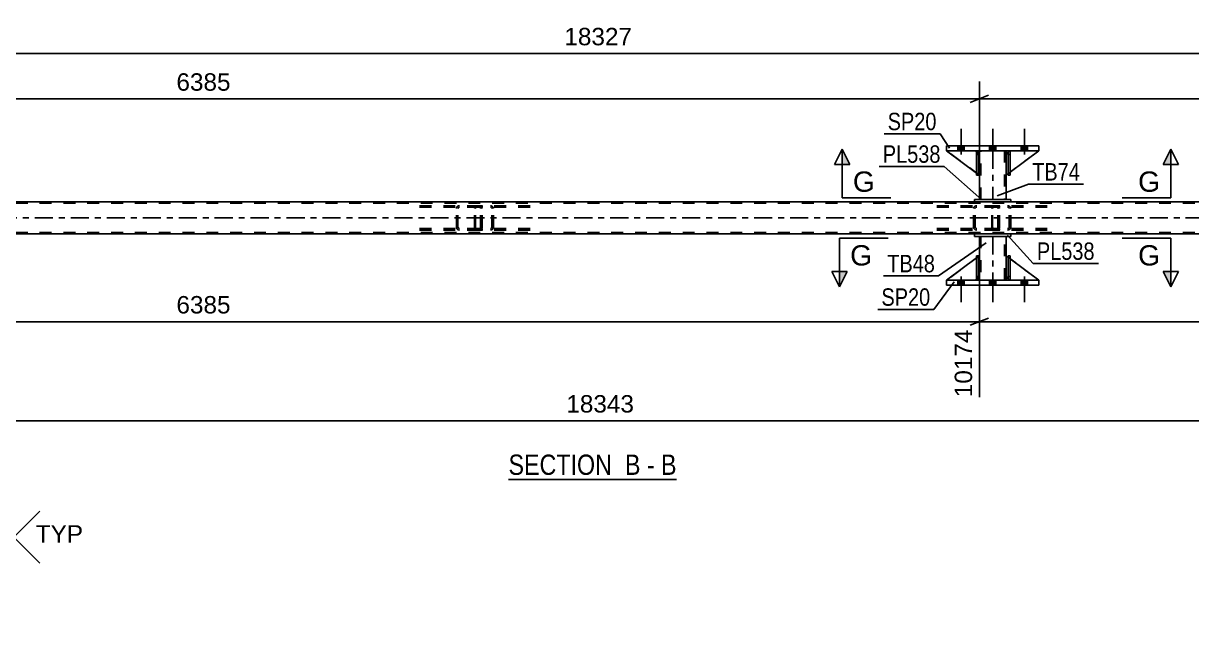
# Model space of a CAD drawing. Header units: millimetres. Extents: x 0 to 841, y 0 to 594.
# Drawn here: x 337.6 to 529.9, y 169.2 to 269.6 of the extents above; entities that cross this region are included whole.
import ezdxf

# ---------------------------------------------------------------- set-up
doc = ezdxf.new("R2010")
doc.units = ezdxf.units.MM
doc.linetypes.add('DXK_LINE_DOT2', pattern=[3.9198, 1.9599, -1.9599])
doc.linetypes.add('DXK_LINE_DOT3', pattern=[5.9187, 2.979, -0.9799, 0.9799, -0.9799])
doc.styles.add('Arial', font='ARIAL.TTF', dxfattribs={"height": 0.2})
doc.styles.add('Arial Narrow', font='ARIALN.TTF', dxfattribs={"height": 0.2})

# ---------------------------------------------------------------- blocks, each defined once
blk = doc.blocks.new('Unknown-318465270-17 - 3923')
at = {"color": 6, "linetype": 'Continuous'}
blk.add_line((417.48, 194.56), (445.13, 194.56), dxfattribs=at)
at = {"color": 0, "linetype": 'Continuous'}
for points in [[(435.59, 195.31), (435.59, 198.81), (417.48, 198.81), (417.48, 195.31)], [(439.19, 195.31), (439.19, 198.81), (436.64, 198.81), (436.64, 195.31)], [(441.52, 195.31), (441.52, 198.81), (440.24, 198.81), (440.24, 195.31)], [(445.13, 195.31), (445.13, 198.81), (442.57, 198.81), (442.57, 195.31)]]:
    blk.add_wipeout(points, dxfattribs=at)
at = {"color": 7, "linetype": 'Continuous', "style": 'Arial Narrow'}
for s, p in [('SECTION ', (417.48, 195.31)), ('B', (436.64, 195.31)), ('B', (442.57, 195.31)), ('-', (440.24, 195.31))]:
    blk.add_text(s, height=3.34, dxfattribs=at).set_placement(p)
blk = doc.blocks.new('Part-318465270-4009 - 3923')
at = {"color": 7, "linetype": 'DXK_LINE_DOT2'}
for p, q in [((494.97, 244.61), (489.57, 248.61)), ((489.57, 248.61), (494.37, 248.61)), ((494.37, 248.61), (494.97, 248.01)), ((494.97, 248.01), (494.37, 248.61)), ((494.97, 248.01), (494.97, 244.61)), ((494.97, 248.01), (494.97, 248.01)), ((494.97, 248.01), (494.97, 244.61))]:
    blk.add_line(p, q, dxfattribs=at)
blk = doc.blocks.new('Part-318465270-3930 - 3923')
at = {"color": 7, "linetype": 'DXK_LINE_DOT2'}
for p, q in [((412.64, 239.57), (401.78, 239.57)), ((412.64, 239.33), (401.78, 239.33)), ((408.93, 239.27), (408.89, 239.09)), ((408.89, 236.05), (408.89, 239.09)), ((409.15, 239.09), (409.17, 239.18)), ((409.15, 236.05), (409.15, 239.09)), ((409.17, 239.18), (409.22, 239.26)), ((409.4, 239.57), (409.21, 239.53)), ((409.22, 239.26), (409.3, 239.31)), ((409.3, 239.31), (409.4, 239.33)), ((412.83, 239.53), (412.64, 239.57)), ((412.64, 239.33), (412.74, 239.31)), ((412.74, 239.31), (412.82, 239.26)), ((412.82, 239.26), (412.87, 239.18)), ((412.87, 239.18), (412.89, 239.09)), ((412.89, 236.05), (412.89, 239.09)), ((413.15, 239.09), (413.11, 239.27)), ((413.15, 236.05), (413.15, 239.09)), ((412.64, 235.81), (401.78, 235.81)), ((412.64, 235.57), (401.78, 235.57)), ((408.89, 236.05), (408.93, 235.86)), ((409.17, 235.96), (409.15, 236.05)), ((409.22, 235.88), (409.17, 235.96)), ((409.21, 235.6), (409.4, 235.57)), ((409.3, 235.83), (409.22, 235.88)), ((409.4, 235.81), (409.3, 235.83)), ((412.74, 235.83), (412.64, 235.81)), ((412.64, 235.57), (412.83, 235.6)), ((412.82, 235.88), (412.74, 235.83)), ((412.87, 235.96), (412.82, 235.88)), ((412.89, 236.05), (412.87, 235.96)), ((413.11, 235.86), (413.15, 236.05))]:
    blk.add_line(p, q, dxfattribs=at)
for centre, start, end in [((409.38, 239.07), 110.7583, 155.68), ((412.66, 239.07), 24.32, 69.2417), ((409.38, 236.07), 204.32, 249.2417), ((412.66, 236.07), 290.7583, 335.68)]:
    blk.add_arc(centre, 0.496, start, end, dxfattribs=at)
blk = doc.blocks.new('Bolt-318465270-3941 - 3923')
at = {"linetype": 'Continuous'}
for points in [[(492.49, 249.41), (491.45, 249.41), (491.45, 248.61), (492.49, 248.61)], [(492.49, 249.41), (491.45, 249.41), (491.45, 248.61), (492.49, 248.61)], [(492.49, 249.41), (491.45, 249.41), (491.45, 248.61), (492.49, 248.61)], [(497.69, 249.41), (496.65, 249.41), (496.65, 248.61), (497.69, 248.61)], [(497.69, 249.41), (496.65, 249.41), (496.65, 248.61), (497.69, 248.61)], [(502.89, 249.41), (501.85, 249.41), (501.85, 248.61), (502.89, 248.61)], [(502.89, 249.41), (501.85, 249.41), (501.85, 248.61), (502.89, 248.61)], [(502.89, 249.41), (501.85, 249.41), (501.85, 248.61), (502.89, 248.61)]]:
    blk.add_hatch(color=1, dxfattribs=at).paths.add_polyline_path(points)
at = {"color": 1, "linetype": 'Continuous'}
for p, q in [((491.97, 248.01), (491.97, 252.21)), ((491.97, 248.01), (491.97, 252.21)), ((491.97, 248.01), (491.97, 252.21)), ((497.17, 248.01), (497.17, 252.21)), ((497.17, 248.01), (497.17, 252.21)), ((502.37, 248.01), (502.37, 252.21)), ((502.37, 248.01), (502.37, 252.21)), ((502.37, 248.01), (502.37, 252.21)), ((491.45, 248.61), (491.45, 249.41)), ((491.45, 248.61), (491.45, 249.41)), ((491.45, 248.61), (491.45, 249.41)), ((492.49, 248.61), (492.49, 249.41)), ((492.49, 248.61), (492.49, 249.41)), ((492.49, 248.61), (492.49, 249.41)), ((496.65, 248.61), (496.65, 249.41)), ((496.65, 248.61), (496.65, 249.41)), ((497.69, 248.61), (497.69, 249.41)), ((497.69, 248.61), (497.69, 249.41)), ((501.85, 248.61), (501.85, 249.41)), ((501.85, 248.61), (501.85, 249.41)), ((501.85, 248.61), (501.85, 249.41)), ((502.89, 248.61), (502.89, 249.41)), ((502.89, 248.61), (502.89, 249.41)), ((502.89, 248.61), (502.89, 249.41))]:
    blk.add_line(p, q, dxfattribs=at)
blk = doc.blocks.new('Part-318465270-4006 - 3923')
at = {"color": 2, "linetype": 'Continuous'}
for p, q in [((102.77, 240.21), (761.69, 240.21)), ((102.77, 234.93), (761.69, 234.93))]:
    blk.add_line(p, q, dxfattribs=at)
at = {"color": 7, "linetype": 'DXK_LINE_DOT2'}
for p, q in [((761.69, 239.97), (102.77, 239.97)), ((761.69, 235.17), (102.77, 235.17))]:
    blk.add_line(p, q, dxfattribs=at)
at = {"color": 7, "linetype": 'DXK_LINE_DOT3'}
blk.add_line((102.77, 237.57), (761.69, 237.57), dxfattribs=at)
blk = doc.blocks.new('Bolt-318465270-3942 - 3923')
at = {"linetype": 'Continuous'}
for points in [[(491.45, 226.53), (492.49, 226.53), (492.49, 227.33), (491.45, 227.33)], [(491.45, 226.53), (492.49, 226.53), (492.49, 227.33), (491.45, 227.33)], [(491.45, 226.53), (492.49, 226.53), (492.49, 227.33), (491.45, 227.33)], [(496.65, 226.53), (497.69, 226.53), (497.69, 227.33), (496.65, 227.33)], [(496.65, 226.53), (497.69, 226.53), (497.69, 227.33), (496.65, 227.33)], [(501.85, 226.53), (502.89, 226.53), (502.89, 227.33), (501.85, 227.33)], [(501.85, 226.53), (502.89, 226.53), (502.89, 227.33), (501.85, 227.33)], [(501.85, 226.53), (502.89, 226.53), (502.89, 227.33), (501.85, 227.33)]]:
    blk.add_hatch(color=1, dxfattribs=at).paths.add_polyline_path(points)
at = {"color": 1, "linetype": 'Continuous'}
for p, q in [((491.45, 227.33), (491.45, 226.53)), ((491.45, 227.33), (491.45, 226.53)), ((491.45, 227.33), (491.45, 226.53)), ((491.97, 227.93), (491.97, 223.73)), ((491.97, 227.93), (491.97, 223.73)), ((491.97, 227.93), (491.97, 223.73)), ((492.49, 227.33), (492.49, 226.53)), ((492.49, 227.33), (492.49, 226.53)), ((492.49, 227.33), (492.49, 226.53)), ((496.65, 227.33), (496.65, 226.53)), ((496.65, 227.33), (496.65, 226.53)), ((497.17, 227.93), (497.17, 223.73)), ((497.17, 227.93), (497.17, 223.73)), ((497.69, 227.33), (497.69, 226.53)), ((497.69, 227.33), (497.69, 226.53)), ((501.85, 227.33), (501.85, 226.53)), ((501.85, 227.33), (501.85, 226.53)), ((501.85, 227.33), (501.85, 226.53)), ((502.37, 227.93), (502.37, 223.73)), ((502.37, 227.93), (502.37, 223.73)), ((502.37, 227.93), (502.37, 223.73)), ((502.89, 227.33), (502.89, 226.53)), ((502.89, 227.33), (502.89, 226.53)), ((502.89, 227.33), (502.89, 226.53))]:
    blk.add_line(p, q, dxfattribs=at)
blk = doc.blocks.new('Part-318465270-4007 - 3923')
at = {"color": 7, "linetype": 'DXK_LINE_DOT2'}
for p, q in [((499.97, 248.61), (499.37, 248.01)), ((499.37, 244.61), (504.77, 248.61)), ((504.77, 248.61), (499.97, 248.61)), ((499.37, 248.01), (499.37, 244.61))]:
    blk.add_line(p, q, dxfattribs=at)
blk = doc.blocks.new('Part-318465270-4166 - 3923')
at = {"color": 7, "linetype": 'DXK_LINE_DOT2'}
for p, q in [((497.77, 239.57), (486.92, 239.57)), ((497.77, 239.33), (486.92, 239.33)), ((494.06, 239.27), (494.03, 239.09)), ((494.03, 236.05), (494.03, 239.09)), ((494.28, 239.09), (494.3, 239.18)), ((494.28, 236.05), (494.28, 239.09)), ((494.3, 239.18), (494.36, 239.26)), ((494.54, 239.57), (494.34, 239.53)), ((494.36, 239.26), (494.44, 239.31)), ((494.44, 239.31), (494.54, 239.33)), ((497.97, 239.53), (497.77, 239.57)), ((497.77, 239.33), (497.87, 239.31)), ((497.87, 239.31), (497.95, 239.26)), ((497.95, 239.26), (498.01, 239.18)), ((498.01, 239.18), (498.03, 239.09)), ((498.03, 236.05), (498.03, 239.09)), ((498.28, 239.09), (498.24, 239.27)), ((498.28, 236.05), (498.28, 239.09)), ((497.77, 235.81), (486.92, 235.81)), ((497.77, 235.57), (486.92, 235.57)), ((494.03, 236.05), (494.06, 235.86)), ((494.3, 235.96), (494.28, 236.05)), ((494.36, 235.88), (494.3, 235.96)), ((494.34, 235.6), (494.54, 235.57)), ((494.44, 235.83), (494.36, 235.88)), ((494.54, 235.81), (494.44, 235.83)), ((497.87, 235.83), (497.77, 235.81)), ((497.77, 235.57), (497.97, 235.6)), ((497.95, 235.88), (497.87, 235.83)), ((498.01, 235.96), (497.95, 235.88)), ((498.03, 236.05), (498.01, 235.96)), ((498.24, 235.86), (498.28, 236.05))]:
    blk.add_line(p, q, dxfattribs=at)
for centre, start, end in [((494.52, 239.07), 110.7583, 155.68), ((497.79, 239.07), 24.32, 69.2417), ((494.52, 236.07), 204.32, 249.2417), ((497.79, 236.07), 290.7583, 335.68)]:
    blk.add_arc(centre, 0.496, start, end, dxfattribs=at)
blk = doc.blocks.new('Part-318465270-4008 - 3923')
at = {"color": 2, "linetype": 'Continuous'}
for p, q in [((499.72, 248.36), (499.37, 248.01)), ((504.77, 248.61), (500.04, 245.11)), ((499.37, 248.01), (499.37, 244.61)), ((499.37, 244.61), (499.72, 244.87))]:
    blk.add_line(p, q, dxfattribs=at)
at = {"color": 7, "linetype": 'DXK_LINE_DOT2'}
for p, q in [((499.97, 248.61), (499.72, 248.36)), ((504.77, 248.61), (499.97, 248.61)), ((504.77, 248.61), (504.77, 248.61)), ((504.77, 248.61), (504.77, 248.61)), ((500.04, 245.11), (499.72, 244.87))]:
    blk.add_line(p, q, dxfattribs=at)
blk = doc.blocks.new('Part-318465270-4033 - 3923')
at = {"color": 2, "linetype": 'Continuous'}
for p, q in [((494.52, 227.33), (494.52, 231.33)), ((494.52, 231.33), (494.84, 231.33)), ((494.84, 227.33), (494.84, 231.33)), ((494.52, 227.33), (494.52, 227.33)), ((494.84, 227.33), (494.52, 227.33))]:
    blk.add_line(p, q, dxfattribs=at)
at = {"color": 7, "linetype": 'DXK_LINE_DOT2'}
for p, q in [((494.52, 231.33), (494.52, 227.93)), ((494.84, 227.93), (494.84, 231.33)), ((494.52, 227.93), (494.52, 227.33)), ((494.52, 227.93), (494.84, 227.93)), ((494.52, 227.33), (494.52, 227.33)), ((494.52, 227.33), (494.52, 227.33)), ((494.84, 227.33), (494.84, 227.93)), ((494.84, 227.33), (494.84, 227.33))]:
    blk.add_line(p, q, dxfattribs=at)
blk = doc.blocks.new('Part-318465270-4010 - 3923')
at = {"color": 2, "linetype": 'Continuous'}
for p, q in [((494.52, 244.94), (489.57, 248.61)), ((494.52, 248.45), (494.37, 248.61)), ((494.97, 248.01), (494.84, 248.13)), ((494.97, 248.01), (494.97, 248.01)), ((494.97, 244.61), (494.97, 248.01)), ((494.84, 244.7), (494.97, 244.61)), ((494.97, 244.61), (494.97, 244.61))]:
    blk.add_line(p, q, dxfattribs=at)
at = {"color": 7, "linetype": 'DXK_LINE_DOT2'}
for p, q in [((494.37, 248.61), (489.57, 248.61)), ((489.57, 248.61), (489.57, 248.61)), ((494.37, 248.61), (494.97, 248.01)), ((494.84, 248.13), (494.52, 248.45)), ((494.97, 248.01), (494.97, 244.61)), ((494.84, 244.7), (494.52, 244.94))]:
    blk.add_line(p, q, dxfattribs=at)
blk = doc.blocks.new('Part-318465270-4011 - 3923')
at = {"color": 7, "linetype": 'DXK_LINE_DOT2'}
for p, q in [((499.72, 248.01), (499.72, 248.61)), ((499.72, 248.61), (499.72, 248.61)), ((499.72, 248.61), (499.72, 244.61)), ((499.72, 248.61), (500.04, 248.61)), ((500.04, 248.61), (500.04, 248.01)), ((500.04, 244.61), (500.04, 248.61)), ((499.72, 244.61), (499.72, 248.01)), ((499.72, 248.01), (500.04, 248.01)), ((500.04, 248.01), (500.04, 244.61)), ((499.72, 244.61), (500.04, 244.61))]:
    blk.add_line(p, q, dxfattribs=at)
blk = doc.blocks.new('Part-318465270-4012 - 3923')
at = {"color": 7, "linetype": 'DXK_LINE_DOT2'}
for p, q in [((494.52, 248.01), (494.52, 248.61)), ((494.52, 248.61), (494.52, 248.61)), ((494.52, 248.61), (494.52, 244.61)), ((494.52, 248.61), (494.84, 248.61)), ((494.84, 248.61), (494.84, 248.01)), ((494.84, 244.61), (494.84, 248.61)), ((494.52, 244.61), (494.52, 248.01)), ((494.52, 248.01), (494.84, 248.01)), ((494.84, 248.01), (494.84, 244.61)), ((494.52, 244.61), (494.84, 244.61))]:
    blk.add_line(p, q, dxfattribs=at)
blk = doc.blocks.new('Part-318465270-4029 - 3923')
at = {"color": 2, "linetype": 'Continuous'}
for p, q in [((494.52, 231), (489.57, 227.33)), ((494.97, 231.33), (494.84, 231.23)), ((494.97, 227.93), (494.97, 231.33)), ((494.52, 227.48), (494.37, 227.33)), ((494.97, 227.93), (494.84, 227.8)), ((494.97, 227.93), (494.97, 227.93))]:
    blk.add_line(p, q, dxfattribs=at)
at = {"color": 7, "linetype": 'DXK_LINE_DOT2'}
for p, q in [((494.84, 231.23), (494.52, 231)), ((494.97, 227.93), (494.97, 231.33)), ((489.57, 227.33), (489.57, 227.33)), ((489.57, 227.33), (494.37, 227.33)), ((494.97, 227.93), (494.37, 227.33)), ((494.84, 227.8), (494.52, 227.48))]:
    blk.add_line(p, q, dxfattribs=at)
blk = doc.blocks.new('Part-318465270-4030 - 3923')
at = {"color": 7, "linetype": 'DXK_LINE_DOT2'}
for p, q in [((500.04, 231.33), (499.72, 231.33)), ((499.72, 227.93), (499.72, 231.33)), ((499.72, 231.33), (499.72, 227.33)), ((500.04, 231.33), (500.04, 227.93)), ((500.04, 227.33), (500.04, 231.33)), ((500.04, 227.93), (499.72, 227.93)), ((499.72, 227.33), (499.72, 227.93)), ((500.04, 227.33), (499.72, 227.33)), ((500.04, 227.93), (500.04, 227.33)), ((500.04, 227.33), (500.04, 227.33))]:
    blk.add_line(p, q, dxfattribs=at)
blk = doc.blocks.new('Part-318465270-4031 - 3923')
at = {"color": 7, "linetype": 'DXK_LINE_DOT2'}
for p, q in [((494.52, 231.33), (494.84, 231.33)), ((494.52, 227.93), (494.52, 231.33)), ((494.52, 231.33), (494.52, 227.33)), ((494.84, 231.33), (494.84, 227.93)), ((494.84, 227.33), (494.84, 231.23)), ((494.84, 227.93), (494.52, 227.93)), ((494.52, 227.33), (494.52, 227.93)), ((494.84, 227.33), (494.52, 227.33)), ((494.84, 227.93), (494.84, 227.33)), ((494.84, 227.33), (494.84, 227.33))]:
    blk.add_line(p, q, dxfattribs=at)
blk = doc.blocks.new('Part-318465270-4032 - 3923')
at = {"color": 2, "linetype": 'Continuous'}
for p, q in [((499.72, 227.33), (499.72, 231.33)), ((499.72, 231.33), (500.04, 231.33)), ((500.04, 227.33), (500.04, 231.33)), ((499.72, 227.33), (499.72, 227.33)), ((500.04, 227.33), (499.72, 227.33))]:
    blk.add_line(p, q, dxfattribs=at)
at = {"color": 7, "linetype": 'DXK_LINE_DOT2'}
for p, q in [((499.72, 231.33), (499.72, 227.93)), ((500.04, 227.93), (500.04, 231.33)), ((499.72, 227.93), (499.72, 227.33)), ((499.72, 227.93), (500.04, 227.93)), ((499.72, 227.33), (499.72, 227.33)), ((499.72, 227.33), (499.72, 227.33)), ((500.04, 227.33), (500.04, 227.93)), ((500.04, 227.33), (500.04, 227.33))]:
    blk.add_line(p, q, dxfattribs=at)
blk = doc.blocks.new('Part-318465270-4038 - 3923')
at = {"color": 2, "linetype": 'Continuous'}
for p, q in [((494.97, 231.33), (494.97, 234.53)), ((499.37, 231.33), (499.37, 234.53)), ((494.97, 227.33), (494.97, 227.93)), ((499.37, 227.93), (499.37, 227.33))]:
    blk.add_line(p, q, dxfattribs=at)
at = {"color": 7, "linetype": 'DXK_LINE_DOT2'}
for p, q in [((499.37, 234.53), (494.97, 234.53)), ((495.21, 234.53), (495.21, 227.33)), ((499.13, 227.33), (499.13, 234.53)), ((494.97, 227.93), (494.97, 231.33)), ((499.37, 227.93), (499.37, 231.33)), ((499.37, 227.33), (494.97, 227.33))]:
    blk.add_line(p, q, dxfattribs=at)
at = {"color": 7, "linetype": 'DXK_LINE_DOT3'}
blk.add_line((497.17, 234.53), (497.17, 227.33), dxfattribs=at)
blk = doc.blocks.new('Part-318465270-4043 - 3923')
at = {"color": 2, "linetype": 'Continuous'}
for p, q in [((500.17, 234.93), (494.17, 234.93)), ((494.17, 234.93), (494.17, 234.53)), ((500.17, 234.93), (500.17, 234.53)), ((500.17, 234.53), (494.17, 234.53))]:
    blk.add_line(p, q, dxfattribs=at)
blk = doc.blocks.new('Part-318465270-4048 - 3923')
at = {"color": 2, "linetype": 'Continuous'}
for p, q in [((500.17, 240.61), (494.17, 240.61)), ((494.17, 240.61), (494.17, 240.21)), ((500.17, 240.61), (500.17, 240.21)), ((500.17, 240.21), (494.17, 240.21))]:
    blk.add_line(p, q, dxfattribs=at)
blk = doc.blocks.new('Part-318465270-4131 - 3923')
at = {"color": 2, "linetype": 'Continuous'}
for p, q in [((489.57, 248.61), (489.57, 249.41)), ((489.57, 249.41), (504.77, 249.41)), ((504.77, 248.61), (489.57, 248.61)), ((504.77, 249.41), (504.77, 248.61))]:
    blk.add_line(p, q, dxfattribs=at)
blk = doc.blocks.new('Part-318465270-4136 - 3923')
at = {"color": 2, "linetype": 'Continuous'}
for p, q in [((489.57, 227.33), (489.57, 227.33)), ((489.57, 226.53), (489.57, 227.33)), ((489.57, 227.33), (504.77, 227.33)), ((504.77, 227.33), (504.77, 227.33)), ((504.77, 227.33), (504.77, 226.53)), ((489.57, 226.53), (489.57, 226.53)), ((504.77, 226.53), (489.57, 226.53)), ((504.77, 226.53), (504.77, 226.53))]:
    blk.add_line(p, q, dxfattribs=at)
at = {"color": 7, "linetype": 'DXK_LINE_DOT2'}
for p, q in [((489.57, 226.53), (489.57, 227.33)), ((504.77, 227.33), (504.77, 226.53))]:
    blk.add_line(p, q, dxfattribs=at)
blk = doc.blocks.new('Part-318465270-4137 - 3923')
at = {"color": 2, "linetype": 'Continuous'}
for p, q in [((500.04, 248.61), (499.72, 248.61)), ((499.72, 248.61), (499.72, 244.61)), ((500.04, 248.61), (500.04, 248.61)), ((500.04, 248.61), (500.04, 244.61)), ((500.04, 244.61), (499.72, 244.61))]:
    blk.add_line(p, q, dxfattribs=at)
at = {"color": 7, "linetype": 'DXK_LINE_DOT2'}
for p, q in [((499.72, 248.61), (499.72, 248.01)), ((499.72, 248.61), (499.72, 248.61)), ((500.04, 248.01), (500.04, 248.61)), ((500.04, 248.61), (500.04, 248.61)), ((500.04, 248.01), (499.72, 248.01)), ((499.72, 248.01), (499.72, 244.61)), ((500.04, 244.61), (500.04, 248.01))]:
    blk.add_line(p, q, dxfattribs=at)
blk = doc.blocks.new('Part-318465270-4138 - 3923')
at = {"color": 2, "linetype": 'Continuous'}
for p, q in [((494.84, 248.61), (494.52, 248.61)), ((494.52, 248.61), (494.52, 244.61)), ((494.84, 248.61), (494.84, 248.61)), ((494.84, 248.61), (494.84, 244.61)), ((494.84, 244.61), (494.52, 244.61))]:
    blk.add_line(p, q, dxfattribs=at)
at = {"color": 7, "linetype": 'DXK_LINE_DOT2'}
for p, q in [((494.52, 248.61), (494.52, 248.01)), ((494.52, 248.61), (494.52, 248.61)), ((494.84, 248.01), (494.84, 248.61)), ((494.84, 248.61), (494.84, 248.61)), ((494.84, 248.01), (494.52, 248.01)), ((494.52, 248.01), (494.52, 244.61)), ((494.84, 244.61), (494.84, 248.01))]:
    blk.add_line(p, q, dxfattribs=at)
blk = doc.blocks.new('Part-318465270-4143 - 3923')
at = {"color": 2, "linetype": 'Continuous'}
for p, q in [((494.97, 248.61), (494.97, 248.01)), ((499.37, 248.61), (499.37, 248.01)), ((494.97, 244.61), (494.97, 240.61)), ((499.37, 244.61), (499.37, 240.61))]:
    blk.add_line(p, q, dxfattribs=at)
at = {"color": 7, "linetype": 'DXK_LINE_DOT2'}
for p, q in [((494.97, 248.61), (499.37, 248.61)), ((495.21, 240.61), (495.21, 248.61)), ((499.13, 248.61), (499.13, 240.61)), ((494.97, 248.01), (494.97, 244.61)), ((499.37, 248.01), (499.37, 244.61)), ((499.37, 240.61), (494.97, 240.61))]:
    blk.add_line(p, q, dxfattribs=at)
at = {"color": 7, "linetype": 'DXK_LINE_DOT3'}
blk.add_line((497.17, 248.61), (497.17, 240.61), dxfattribs=at)
blk = doc.blocks.new('Part-318465270-4144 - 3923')
at = {"color": 7, "linetype": 'DXK_LINE_DOT2'}
for p, q in [((499.37, 227.93), (499.37, 231.33)), ((499.37, 231.33), (504.77, 227.33)), ((499.97, 227.33), (499.37, 227.93)), ((504.77, 227.33), (499.97, 227.33))]:
    blk.add_line(p, q, dxfattribs=at)
blk = doc.blocks.new('Part-318465270-4145 - 3923')
at = {"color": 2, "linetype": 'Continuous'}
for p, q in [((499.37, 227.93), (499.37, 231.33)), ((499.37, 231.33), (499.72, 231.06)), ((504.77, 227.33), (500.04, 230.83)), ((499.72, 227.57), (499.37, 227.93))]:
    blk.add_line(p, q, dxfattribs=at)
at = {"color": 7, "linetype": 'DXK_LINE_DOT2'}
for p, q in [((500.04, 230.83), (499.72, 231.06)), ((499.72, 227.57), (499.97, 227.33)), ((499.97, 227.33), (504.77, 227.33))]:
    blk.add_line(p, q, dxfattribs=at)
blk = doc.blocks.new('Part-318465270-4146 - 3923')
at = {"color": 7, "linetype": 'DXK_LINE_DOT2'}
for p, q in [((494.97, 231.33), (489.57, 227.33)), ((494.97, 227.93), (494.97, 231.33)), ((494.97, 231.33), (494.97, 227.93)), ((489.57, 227.33), (494.37, 227.33)), ((494.37, 227.33), (494.97, 227.93)), ((494.97, 227.93), (494.37, 227.33)), ((494.97, 227.93), (494.97, 227.93))]:
    blk.add_line(p, q, dxfattribs=at)
blk = doc.blocks.new('Part-318465270-4154 - 3923')
at = {"color": 7, "linetype": 'DXK_LINE_DOT2'}
for p, q in [((497.04, 239.27), (497.02, 239.09)), ((497.02, 236.05), (497.02, 239.09)), ((497.1, 239.43), (497.04, 239.27)), ((497.19, 239.53), (497.1, 239.43)), ((497.15, 239.09), (497.17, 239.18)), ((497.15, 236.05), (497.15, 239.09)), ((497.17, 239.18), (497.19, 239.26)), ((497.29, 239.57), (497.19, 239.53)), ((497.19, 239.26), (497.24, 239.31)), ((497.24, 239.31), (497.29, 239.33)), ((506.15, 239.57), (497.29, 239.57)), ((506.15, 239.33), (497.29, 239.33)), ((498.28, 239.33), (498.28, 239.57)), ((499.82, 239.53), (499.62, 239.57)), ((499.62, 239.33), (499.72, 239.31)), ((499.72, 239.31), (499.8, 239.26)), ((499.8, 239.26), (499.86, 239.18)), ((499.86, 239.18), (499.88, 239.09)), ((499.88, 236.05), (499.88, 239.09)), ((500.13, 239.09), (500.09, 239.27)), ((500.13, 236.05), (500.13, 239.09)), ((497.02, 236.05), (497.04, 235.86)), ((497.04, 235.86), (497.1, 235.71)), ((497.1, 235.71), (497.19, 235.6)), ((497.17, 235.96), (497.15, 236.05)), ((497.19, 235.88), (497.17, 235.96)), ((497.24, 235.83), (497.19, 235.88)), ((497.19, 235.6), (497.29, 235.57)), ((497.29, 235.81), (497.24, 235.83)), ((506.15, 235.81), (497.29, 235.81)), ((506.15, 235.57), (497.29, 235.57)), ((498.28, 235.57), (498.28, 235.81)), ((499.72, 235.83), (499.62, 235.81)), ((499.62, 235.57), (499.82, 235.6)), ((499.8, 235.88), (499.72, 235.83)), ((499.86, 235.96), (499.8, 235.88)), ((499.88, 236.05), (499.86, 235.96)), ((500.09, 235.86), (500.13, 236.05))]:
    blk.add_line(p, q, dxfattribs=at)
for centre, start, end in [((499.64, 239.07), 23.8494, 68.8059), ((499.64, 236.06), 291.1941, 336.1506)]:
    blk.add_arc(centre, 0.492, start, end, dxfattribs=at)
blk = doc.blocks.new('Part-318465270-4155 - 3923')
at = {"color": 7, "linetype": 'DXK_LINE_DOT2'}
for p, q in [((411.91, 239.27), (411.89, 239.09)), ((411.89, 236.05), (411.89, 239.09)), ((411.96, 239.43), (411.91, 239.27)), ((412.05, 239.53), (411.96, 239.43)), ((412.02, 239.09), (412.03, 239.18)), ((412.02, 236.05), (412.02, 239.09)), ((412.03, 239.18), (412.06, 239.26)), ((412.16, 239.57), (412.05, 239.53)), ((412.06, 239.26), (412.1, 239.31)), ((412.1, 239.31), (412.16, 239.33)), ((421.02, 239.57), (412.16, 239.57)), ((421.02, 239.33), (412.16, 239.33)), ((413.15, 239.33), (413.15, 239.57)), ((414.68, 239.53), (414.49, 239.57)), ((414.49, 239.33), (414.59, 239.31)), ((414.59, 239.31), (414.67, 239.26)), ((414.67, 239.26), (414.72, 239.18)), ((414.72, 239.18), (414.74, 239.09)), ((414.74, 236.05), (414.74, 239.09)), ((414.99, 239.09), (414.96, 239.27)), ((414.99, 236.05), (414.99, 239.09)), ((411.89, 236.05), (411.91, 235.86)), ((411.91, 235.86), (411.96, 235.71)), ((411.96, 235.71), (412.05, 235.6)), ((412.03, 235.96), (412.02, 236.05)), ((412.06, 235.88), (412.03, 235.96)), ((412.05, 235.6), (412.16, 235.57)), ((412.1, 235.83), (412.06, 235.88)), ((412.16, 235.81), (412.1, 235.83)), ((421.02, 235.81), (412.16, 235.81)), ((421.02, 235.57), (412.16, 235.57)), ((413.15, 235.57), (413.15, 235.81)), ((414.59, 235.83), (414.49, 235.81)), ((414.49, 235.57), (414.68, 235.6)), ((414.67, 235.88), (414.59, 235.83)), ((414.72, 235.96), (414.67, 235.88)), ((414.74, 236.05), (414.72, 235.96)), ((414.96, 235.86), (414.99, 236.05))]:
    blk.add_line(p, q, dxfattribs=at)
for centre, start, end in [((414.51, 239.07), 23.8494, 68.8059), ((414.51, 236.06), 291.1941, 336.1506)]:
    blk.add_arc(centre, 0.492, start, end, dxfattribs=at)
blk = doc.blocks.new('StraightDimension-318465270-4252 - 3923')
at = {"color": 7, "linetype": 'Continuous'}
blk.add_line((94.15, 204.21), (770.95, 204.21), dxfattribs=at)
at = {"color": 0}
blk.add_wipeout([(438.71, 204.96), (438.71, 209.16), (426.39, 209.16), (426.39, 204.96)], dxfattribs=at)
at = {"color": 3, "style": 'Arial'}
blk.add_text('18343', height=2.865, dxfattribs=at).set_placement((426.99, 205.56))
blk = doc.blocks.new('StraightDimension-318465270-4314 - 3923')
at = {"color": 7, "linetype": 'Continuous'}
for p, q in [((494.97, 241.61), (494.97, 259.98)), ((665.23, 241.61), (665.23, 259.98)), ((496.47, 257.73), (493.47, 256.53)), ((663.73, 256.53), (666.73, 257.73)), ((494.97, 257.13), (665.23, 257.13))]:
    blk.add_line(p, q, dxfattribs=at)
at = {"color": 0}
blk.add_wipeout([(585.15, 257.88), (585.15, 262.08), (575.05, 262.08), (575.05, 257.88)], dxfattribs=at)
at = {"color": 3, "style": 'Arial'}
blk.add_text('4257', height=2.865, dxfattribs=at).set_placement((575.65, 258.48))
blk = doc.blocks.new('StraightDimension-318465270-4324 - 3923')
at = {"color": 7, "linetype": 'Continuous'}
for p, q in [((494.97, 241.61), (494.97, 259.98)), ((493.47, 256.53), (496.47, 257.73)), ((239.56, 257.13), (494.97, 257.13))]:
    blk.add_line(p, q, dxfattribs=at)
at = {"color": 0}
blk.add_wipeout([(372.31, 257.88), (372.31, 262.08), (362.22, 262.08), (362.22, 257.88)], dxfattribs=at)
at = {"color": 3, "style": 'Arial'}
blk.add_text('6385', height=2.865, dxfattribs=at).set_placement((362.82, 258.48))
blk = doc.blocks.new('StraightDimension-318465270-4358 - 3923')
at = {"color": 7, "linetype": 'Continuous'}
for p, q in [((494.97, 233.53), (494.97, 208.08)), ((665.23, 233.53), (665.23, 208.08)), ((496.47, 221.1), (493.47, 219.9)), ((494.97, 220.5), (665.23, 220.5)), ((663.73, 219.9), (666.73, 221.1))]:
    blk.add_line(p, q, dxfattribs=at)
at = {"color": 0}
blk.add_wipeout([(585.15, 221.25), (585.15, 225.45), (575.05, 225.45), (575.05, 221.25)], dxfattribs=at)
at = {"color": 0, "linetype": 'Continuous'}
blk.add_wipeout([(664.63, 219.79), (660.43, 219.79), (660.43, 207.48), (664.63, 207.48)], dxfattribs=at)
at = {"color": 3, "style": 'Arial'}
blk.add_text('4257', height=2.865, dxfattribs=at).set_placement((575.65, 221.85))
at = {"color": 3, "linetype": 'Continuous', "style": 'Arial'}
blk.add_text('14430', height=2.865, rotation=90.0002, dxfattribs=at).set_placement((664.03, 208.08))
blk = doc.blocks.new('StraightDimension-318465270-4368 - 3923')
at = {"color": 7, "linetype": 'Continuous'}
for p, q in [((494.97, 233.53), (494.97, 208.08)), ((239.56, 220.5), (494.97, 220.5)), ((493.47, 219.9), (496.47, 221.1))]:
    blk.add_line(p, q, dxfattribs=at)
at = {"color": 0}
blk.add_wipeout([(372.31, 221.25), (372.31, 225.45), (362.22, 225.45), (362.22, 221.25)], dxfattribs=at)
at = {"color": 0, "linetype": 'Continuous'}
blk.add_wipeout([(494.37, 219.79), (490.17, 219.79), (490.17, 207.48), (494.37, 207.48)], dxfattribs=at)
at = {"color": 3, "style": 'Arial'}
blk.add_text('6385', height=2.865, dxfattribs=at).set_placement((362.82, 221.85))
at = {"color": 3, "linetype": 'Continuous', "style": 'Arial'}
blk.add_text('10174', height=2.865, rotation=90.0002, dxfattribs=at).set_placement((493.77, 208.08))
blk = doc.blocks.new('StraightDimension-318465270-7537 - 3923')
at = {"color": 7, "linetype": 'Continuous'}
blk.add_line((94.15, 264.6), (770.31, 264.6), dxfattribs=at)
at = {"color": 0}
blk.add_wipeout([(438.39, 265.35), (438.39, 269.55), (426.07, 269.55), (426.07, 265.35)], dxfattribs=at)
at = {"color": 3, "style": 'Arial'}
blk.add_text('18327', height=2.865, dxfattribs=at).set_placement((426.67, 265.95))
blk = doc.blocks.new('WeldMark-318465270-2833 - 2548')
at = {"linetype": 'Continuous'}
for points in [[(310.69, 171.09), (307.88, 169.8), (309.76, 172.26)], [(316.82, 171.08), (314.35, 169.21), (315.65, 172.02)]]:
    blk.add_hatch(color=30, dxfattribs=at).paths.add_polyline_path(points)
at = {"color": 30, "linetype": 'Continuous'}
for p, q in [((307.88, 169.8), (327.07, 185.07)), ((314.35, 169.21), (327.07, 185.07)), ((327.07, 185.07), (336.07, 185.07))]:
    blk.add_line(p, q, dxfattribs=at)
at = {"color": 3, "linetype": 'Continuous'}
for q in [(334.78, 180.78), (331.36, 180.78)]:
    blk.add_line((331.36, 185.07), q, dxfattribs=at)
for start, end in [(90, 270), (270, 90)]:
    blk.add_arc((327.07, 185.07), 1.5, start, end, dxfattribs=at)
at = {"color": 0, "linetype": 'Continuous'}
blk.add_wipeout([(347.45, 184.17), (347.45, 187.17), (339.67, 187.17), (339.67, 184.17)], dxfattribs=at)
blk.add_wipeout([(347.45, 184.17), (347.45, 187.17), (339.67, 187.17), (339.67, 184.17)], dxfattribs=at)
at = {"color": 3, "linetype": 'Continuous'}
for q in [(340.36, 189.35), (340.36, 180.78)]:
    blk.add_line((336.07, 185.07), q, dxfattribs=at)
at = {"color": 3, "linetype": 'Continuous', "style": 'Arial'}
blk.add_text('TYP', height=2.865, dxfattribs=at).set_placement((339.67, 184.17))
blk = doc.blocks.new('Mark-318465270-4034 - 3923')
at = {"color": 0}
blk.add_wipeout([(487.66, 228.62), (487.66, 231.62), (479.81, 231.62), (479.81, 228.62)], dxfattribs=at)
blk.add_wipeout([(487.66, 228.62), (487.66, 231.62), (479.81, 231.62), (479.81, 228.62)], dxfattribs=at)
at = {"color": 30, "linetype": 'Continuous'}
for p in [(496.08, 233.47), (479.21, 228.02)]:
    blk.add_line(p, (488.26, 228.02), dxfattribs=at)
at = {"color": 3, "style": 'Arial Narrow'}
blk.add_text('TB48', height=2.863, dxfattribs=at).set_placement((479.81, 228.62))
blk = doc.blocks.new('Mark-318465270-4039 - 3923')
at = {"color": 0}
blk.add_wipeout([(513.95, 230.67), (513.95, 233.67), (504.44, 233.67), (504.44, 230.67)], dxfattribs=at)
blk.add_wipeout([(513.95, 230.67), (513.95, 233.67), (504.44, 233.67), (504.44, 230.67)], dxfattribs=at)
at = {"color": 30, "linetype": 'Continuous'}
for p, q in [((499.62, 234.75), (503.84, 230.07)), ((503.84, 230.07), (514.55, 230.07))]:
    blk.add_line(p, q, dxfattribs=at)
at = {"color": 3, "style": 'Arial Narrow'}
blk.add_text('PL538', height=2.863, dxfattribs=at).set_placement((504.44, 230.67))
blk = doc.blocks.new('Mark-318465270-4044 - 3923')
at = {"color": 0}
blk.add_wipeout([(488.59, 246.63), (488.59, 249.63), (479.08, 249.63), (479.08, 246.63)], dxfattribs=at)
blk.add_wipeout([(488.59, 246.63), (488.59, 249.63), (479.08, 249.63), (479.08, 246.63)], dxfattribs=at)
at = {"color": 30, "linetype": 'Continuous'}
for p in [(478.48, 246.03), (495.38, 240.52)]:
    blk.add_line(p, (489.19, 246.03), dxfattribs=at)
at = {"color": 3, "style": 'Arial Narrow'}
blk.add_text('PL538', height=2.863, dxfattribs=at).set_placement((479.08, 246.63))
blk = doc.blocks.new('Mark-318465270-4127 - 3923')
at = {"color": 0}
blk.add_wipeout([(487.92, 251.99), (487.92, 254.99), (479.88, 254.99), (479.88, 251.99)], dxfattribs=at)
blk.add_wipeout([(487.92, 251.99), (487.92, 254.99), (479.88, 254.99), (479.88, 251.99)], dxfattribs=at)
at = {"color": 30, "linetype": 'Continuous'}
for p in [(479.28, 251.39), (490.08, 249.01)]:
    blk.add_line(p, (488.52, 251.39), dxfattribs=at)
at = {"color": 3, "style": 'Arial Narrow'}
blk.add_text('SP20', height=2.863, dxfattribs=at).set_placement((479.88, 251.99))
blk = doc.blocks.new('Mark-318465270-4132 - 3923')
at = {"color": 0}
blk.add_wipeout([(486.89, 223.12), (486.89, 226.12), (478.85, 226.12), (478.85, 223.12)], dxfattribs=at)
blk.add_wipeout([(486.89, 223.12), (486.89, 226.12), (478.85, 226.12), (478.85, 223.12)], dxfattribs=at)
at = {"color": 30, "linetype": 'Continuous'}
for p in [(490.82, 227.05), (478.25, 222.52)]:
    blk.add_line(p, (487.49, 222.52), dxfattribs=at)
at = {"color": 3, "style": 'Arial Narrow'}
blk.add_text('SP20', height=2.863, dxfattribs=at).set_placement((478.85, 223.12))
blk = doc.blocks.new('Mark-318465270-4139 - 3923')
at = {"color": 0}
blk.add_wipeout([(511.51, 243.71), (511.51, 246.71), (503.66, 246.71), (503.66, 243.71)], dxfattribs=at)
blk.add_wipeout([(511.51, 243.71), (511.51, 246.71), (503.66, 246.71), (503.66, 243.71)], dxfattribs=at)
at = {"color": 30, "linetype": 'Continuous'}
for p, q in [((497.89, 241.17), (503.06, 243.11)), ((503.06, 243.11), (512.11, 243.11))]:
    blk.add_line(p, q, dxfattribs=at)
at = {"color": 3, "style": 'Arial Narrow'}
blk.add_text('TB74', height=2.863, dxfattribs=at).set_placement((503.66, 243.71))
blk = doc.blocks.new('SectionMark-318465270-4413 - 3923')
at = {"linetype": 'Continuous'}
for points in [[(473.65, 246.36), (472.4, 246.36), (472.4, 248.86)], [(526.47, 246.36), (525.22, 246.36), (526.47, 248.86)]]:
    blk.add_hatch(color=6, dxfattribs=at).paths.add_polyline_path(points)
at = {"color": 6, "linetype": 'Continuous'}
for p, q in [((471.15, 246.36), (472.4, 248.86)), ((472.4, 240.86), (472.4, 248.86)), ((472.4, 248.86), (473.65, 246.36)), ((526.47, 248.86), (525.22, 246.36)), ((526.47, 240.86), (526.47, 248.86)), ((526.47, 248.86), (527.72, 246.36)), ((473.65, 246.36), (471.15, 246.36)), ((525.22, 246.36), (527.72, 246.36)), ((472.4, 240.86), (480.4, 240.86)), ((526.47, 240.86), (518.47, 240.86))]:
    blk.add_line(p, q, dxfattribs=at)
at = {"color": 0, "linetype": 'Continuous'}
for points in [[(477.78, 241.86), (477.78, 245.36), (474.15, 245.36), (474.15, 241.86)], [(524.72, 241.86), (524.72, 245.36), (521.09, 245.36), (521.09, 241.86)]]:
    blk.add_wipeout(points, dxfattribs=at)
at = {"color": 3, "linetype": 'Continuous', "style": 'Arial'}
for p in [(474.15, 241.86), (521.09, 241.86)]:
    blk.add_text('G', height=3.34, dxfattribs=at).set_placement(p)
blk = doc.blocks.new('SectionMark-318465270-4415 - 3923')
at = {"linetype": 'Continuous'}
for points in [[(471.95, 228.74), (473.2, 228.74), (471.95, 226.24)], [(525.22, 228.74), (526.47, 228.74), (526.47, 226.24)]]:
    blk.add_hatch(color=6, dxfattribs=at).paths.add_polyline_path(points)
at = {"color": 6, "linetype": 'Continuous'}
for p, q in [((471.95, 234.24), (479.95, 234.24)), ((471.95, 234.24), (471.95, 226.24)), ((526.47, 234.24), (518.47, 234.24)), ((526.47, 234.24), (526.47, 226.24)), ((471.95, 226.24), (470.7, 228.74)), ((473.2, 228.74), (470.7, 228.74)), ((471.95, 226.24), (473.2, 228.74)), ((525.22, 228.74), (527.72, 228.74)), ((526.47, 226.24), (525.22, 228.74)), ((527.72, 228.74), (526.47, 226.24))]:
    blk.add_line(p, q, dxfattribs=at)
at = {"color": 0, "linetype": 'Continuous'}
for points in [[(477.33, 229.74), (477.33, 233.24), (473.7, 233.24), (473.7, 229.74)], [(524.72, 229.74), (524.72, 233.24), (521.09, 233.24), (521.09, 229.74)]]:
    blk.add_wipeout(points, dxfattribs=at)
at = {"color": 3, "linetype": 'Continuous', "style": 'Arial'}
for p in [(473.7, 229.74), (521.09, 229.74)]:
    blk.add_text('G', height=3.34, dxfattribs=at).set_placement(p)

msp = doc.modelspace()

# ---------------------------------------------------------------- block references
for name in ['Bolt-318465270-3941 - 3923', 'Part-318465270-4131 - 3923', 'Part-318465270-4009 - 3923', 'Part-318465270-4010 - 3923', 'Part-318465270-4012 - 3923', 'Part-318465270-4138 - 3923', 'Part-318465270-4143 - 3923', 'Part-318465270-4007 - 3923', 'Part-318465270-4008 - 3923', 'Part-318465270-4011 - 3923', 'Part-318465270-4137 - 3923', 'Part-318465270-4048 - 3923', 'Part-318465270-4006 - 3923', 'Part-318465270-3930 - 3923', 'Part-318465270-4155 - 3923', 'Part-318465270-4166 - 3923', 'Part-318465270-4154 - 3923', 'Part-318465270-4043 - 3923', 'Part-318465270-4038 - 3923', 'Part-318465270-4029 - 3923', 'Part-318465270-4146 - 3923', 'Part-318465270-4033 - 3923', 'Part-318465270-4031 - 3923', 'Part-318465270-4144 - 3923', 'Part-318465270-4145 - 3923', 'Part-318465270-4030 - 3923', 'Part-318465270-4032 - 3923', 'Part-318465270-4136 - 3923', 'Bolt-318465270-3942 - 3923', 'Unknown-318465270-17 - 3923', 'WeldMark-318465270-2833 - 2548']:
    msp.add_blockref(name, (0, 0))

# ---------------------------------------------------------------- next in the draw order: block references
msp.add_blockref('StraightDimension-318465270-4252 - 3923', (0, 0))

# ---------------------------------------------------------------- next in the draw order: block references
for name in ['StraightDimension-318465270-4314 - 3923', 'StraightDimension-318465270-4358 - 3923']:
    msp.add_blockref(name, (0, 0))

# ---------------------------------------------------------------- next in the draw order: block references
for name in ['StraightDimension-318465270-4324 - 3923', 'Mark-318465270-4039 - 3923', 'StraightDimension-318465270-4368 - 3923']:
    msp.add_blockref(name, (0, 0))

# ---------------------------------------------------------------- next in the draw order: block references
for name in ['StraightDimension-318465270-7537 - 3923', 'Mark-318465270-4034 - 3923', 'Mark-318465270-4132 - 3923']:
    msp.add_blockref(name, (0, 0))

# ---------------------------------------------------------------- next in the draw order: block references
for name in ['Mark-318465270-4044 - 3923', 'Mark-318465270-4139 - 3923', 'SectionMark-318465270-4415 - 3923']:
    msp.add_blockref(name, (0, 0))

# ---------------------------------------------------------------- next in the draw order: block references
msp.add_blockref('Mark-318465270-4127 - 3923', (0, 0))

# ---------------------------------------------------------------- next in the draw order: block references
msp.add_blockref('SectionMark-318465270-4413 - 3923', (0, 0))

doc.saveas('drawing.dxf')
